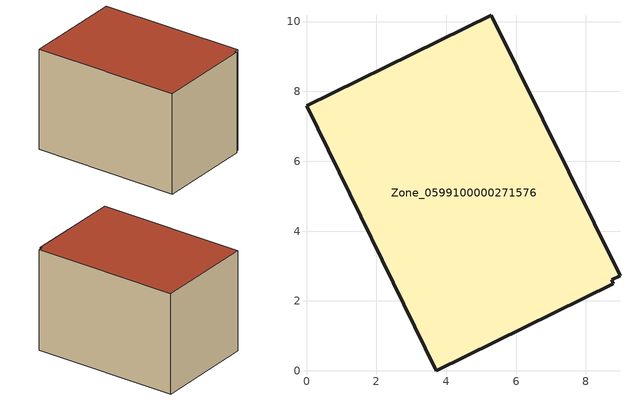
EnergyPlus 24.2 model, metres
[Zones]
Zone_0599100000271576
 floor ground (C_G): 8.97,2.72 8.73,2.6 8.79,2.49 3.71,0 0,7.59 5.29,10.18 z0
 wall outside (C_F): 8.97,2.72 5.29,10.18 0,7.59 3.71,0 8.79,2.49 8.73,2.6 8.97,2.72 z0:5.82
 roof outside (C_R): 8.73,2.6 8.97,2.72 5.29,10.18 0,7.59 3.71,0 8.79,2.49 z5.82
[BUILDING]
Pand.0599100000271576: North Axis=0; Terrain=City; Loads Convergence Tolerance Value=0.04; Temperature Convergence Tolerance Value=0.4; Solar Distribution=FullExterior; Maximum Number of Warmup Days=25; Minimum Number of Warmup Days=1
[Site:Location]
Rotterdam.The.Hague.AP_ZH_NLD Design_Conditions: Latitude=51.96; Longitude=4.45; Time Zone=1; Elevation=-4.5
[SITE:GROUNDTEMPERATURE:BUILDINGSURFACE]
18, 18, 18, 18, 18, 18, 18, 18, 18, 18, 18, 18
[MATERIAL] Thermal Absorptance=0.9; Solar Absorptance=0.7; Visible Absorptance=0.7
Name | Roughness | Thickness | Conductivity | Density | Specific Heat
G.TI.1946-1964 | MediumSmooth | 0.15 | 1 | 540 | 1210
F.TI.1946-1964 | Rough | 0.3 | 0.857143 | 1920 | 840
R.TI.1946-1964 | MediumRough | 0.2 | 0.277778 | 1500 | 1000
[CONSTRUCTION]
C_G: G.TI.1946-1964
C_F: F.TI.1946-1964
C_R: R.TI.1946-1964
[ZONE]
Zone_0599100000271576: Type=1; Multiplier=1; Ceiling Height=Autocalculate; Volume=Autocalculate; Floor Area=autocalculate; Part of Total Floor Area=Yes
[ZONEINFILTRATION:DESIGNFLOWRATE]
Infil_Zone_0599100000271576: Zone or ZoneList or Space or SpaceList=Zone_0599100000271576; Schedule=AlwaysOn; Design Flow Rate Calculation Method=Flow/Area; Flow Rate per Floor Area=0.003; Constant Term Coefficient=1; Temperature Term Coefficient=0; Velocity Term Coefficient=0; Velocity Squared Term Coefficient=0
[HVACTEMPLATE:ZONE:IDEALLOADSAIRSYSTEM]
Zone_0599100000271576: Maximum Heating Supply Air Temperature=50; Minimum Cooling Supply Air Temperature=13; Maximum Heating Supply Air Humidity Ratio=0.0156; Minimum Cooling Supply Air Humidity Ratio=0.0077; Heating Limit=NoLimit; Cooling Limit=NoLimit; Dehumidification Control Type=ConstantSensibleHeatRatio; Cooling Sensible Heat Ratio=0.7; Dehumidification Setpoint=60; Humidification Control Type=None; Humidification Setpoint=30; Outdoor Air Method=None; Outdoor Air Flow Rate per Person=0.00944; Outdoor Air Flow Rate per Zone Floor Area=0; Outdoor Air Flow Rate per Zone=0; Demand Controlled Ventilation Type=None; Outdoor Air Economizer Type=NoEconomizer; Heat Recovery Type=None; Sensible Heat Recovery Effectiveness=0.7; Latent Heat Recovery Effectiveness=0.65
[ZONECONTROL:THERMOSTAT]
ThermostatControl_Zone_0599100000271576: Zone or ZoneList=Zone_0599100000271576; Control Type Schedule=DualSetpointControlType; Control 1=Thermostat_Zone_0599100000271576; Temperature Difference Between Cutout And Setpoint=0
[THERMOSTATSETPOINT:DUALSETPOINT]
Thermostat_Zone_0599100000271576: Heating Setpoint Temperature Schedule=HeatingSetpoint_Zone_0599100000271576; Cooling Setpoint Temperature Schedule=CoolingSetpoint_Zone_0599100000271576
[SCHEDULE:COMPACT]
HeatingSetpoint_Zone_0599100000271576: Through: 12/31, For: AllDays, Until: 24:00, 21
CoolingSetpoint_Zone_0599100000271576: Through: 12/31, For: AllDays, Until: 24:00, 24
DualSetpointControlType: Through: 12/31, For: AllDays, Until: 24:00, 4
AlwaysOn: Through: 12/31, For: AllDays, Until: 24:00, 1
